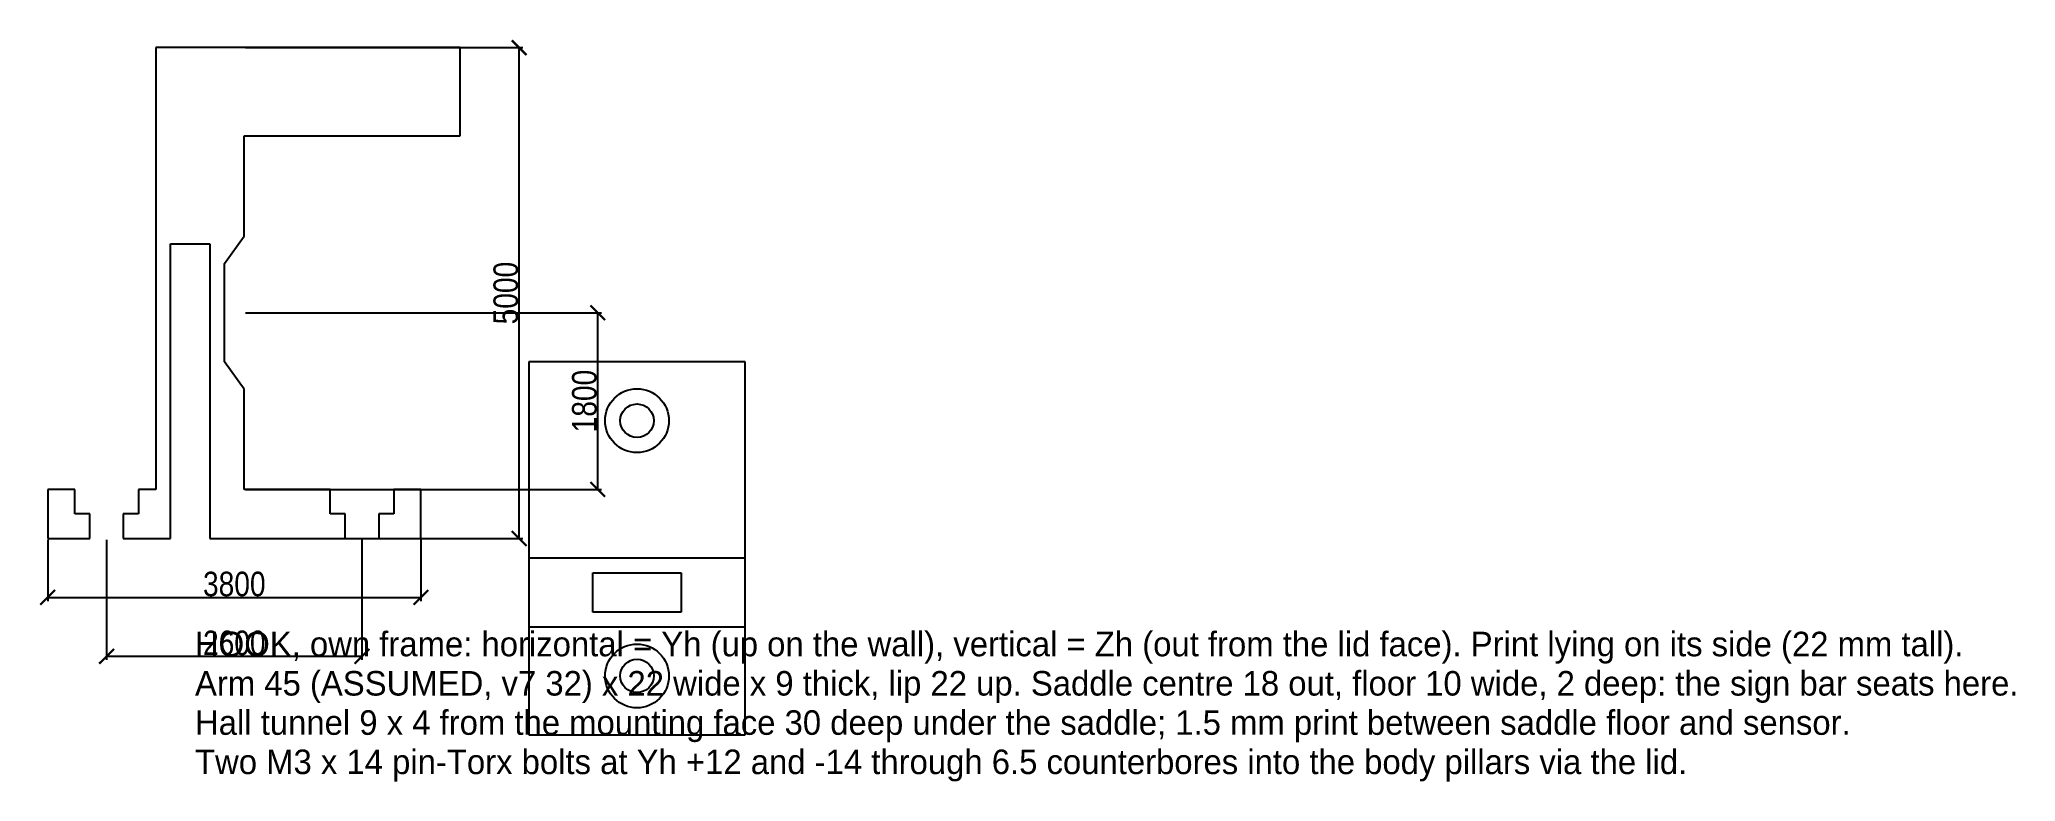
# Model space of a CAD drawing. Header units: millimetres. Extents: x -21 to 180, y -25 to 51.
import ezdxf

# ---------------------------------------------------------------- set-up
doc = ezdxf.new("R2010")
doc.units = ezdxf.units.MM
for name, color, linetype in [('DIM', 3, 'CONTINUOUS'), ('NOTES', 4, 'CONTINUOUS'), ('PROFILE_YZ_X0', 1, 'CONTINUOUS'), ('SEC_ARM_Z23', 5, 'CONTINUOUS'), ('SEC_FLANGE_Z2.5', 2, 'CONTINUOUS')]:
    doc.layers.add(name, color=color, linetype=linetype)
doc.styles.add('OpenSansCondensed-Light', font='OpenSansCondensed-Light.ttf')
doc.dimstyles.new('EZDXF', dxfattribs={"dimtxt": 0.25, "dimasz": 0.175, "dimexe": 0.375, "dimexo": 0.125, "dimgap": 0.1, "dimtad": 1, "dimlfac": 100, "dimzin": 12, "dimdsep": 46, "dimtxsty": 'OpenSansCondensed-Light', "dimblk": 'ARCHTICK', "dimcen": 2.5, "dimazin": 3, "dimtfac": 0.5, "dimtmove": 2, "dimatfit": 3})

# ---------------------------------------------------------------- blocks, each defined once
blk = doc.blocks.new('_ARCHTICK')
at = {"color": 0, "linetype": 'BYBLOCK', "const_width": 0.15}
blk.add_lwpolyline([(-0.5, -0.5), (0.5, 0.5)], dxfattribs=at)

msp = doc.modelspace()

# ---------------------------------------------------------------- linework, layer by layer
at = {"layer": 'PROFILE_YZ_X0'}
for p, q in [((22, 50), (-9, 50)), ((-9, 50), (-9, 5)), ((22, 41), (22, 50)), ((0, 30.8), (0, 41)), ((0, 41), (22, 41)), ((-2, 28), (0, 30.8)), ((-7.5, 0), (-7.5, 30)), ((-7.5, 30), (-3.5, 30)), ((-3.5, 30), (-3.5, 0)), ((-2, 18), (-2, 28)), ((0, 15.2), (-2, 18)), ((0, 5), (0, 15.2)), ((-20, 5), (-20, 0)), ((-17.25, 5), (-20, 5)), ((-17.25, 2.5), (-17.25, 5)), ((-9, 5), (-10.75, 5)), ((-10.75, 5), (-10.75, 2.5)), ((8.75, 5), (0, 5)), ((8.75, 2.5), (8.75, 5)), ((18, 5), (15.25, 5)), ((15.25, 5), (15.25, 2.5)), ((18, 0), (18, 5)), ((-15.7, 2.5), (-17.25, 2.5)), ((-15.7, 0), (-15.7, 2.5)), ((-12.3, 2.5), (-12.3, 0)), ((-10.75, 2.5), (-12.3, 2.5)), ((10.3, 2.5), (8.75, 2.5)), ((10.3, 0), (10.3, 2.5)), ((13.7, 2.5), (13.7, 0)), ((15.25, 2.5), (13.7, 2.5)), ((-20, 0), (-15.7, 0)), ((-12.3, 0), (-7.5, 0)), ((-3.5, 0), (10.3, 0)), ((13.7, 0), (18, 0))]:
    msp.add_line(p, q, dxfattribs=at)
at = {"layer": 'SEC_ARM_Z23'}
for p, q in [((51, -2, 23), (29, -2, 23)), ((29, -2, 23), (29, -9, 23)), ((51, -9, 23), (51, -2, 23)), ((35.5, -7.5, 23), (35.5, -3.5, 23)), ((35.5, -3.5, 23), (44.5, -3.5, 23)), ((44.5, -3.5, 23), (44.5, -7.5, 23)), ((44.5, -7.5, 23), (35.5, -7.5, 23)), ((29, -9, 23), (51, -9, 23))]:
    msp.add_line(p, q, dxfattribs=at)
at = {"layer": 'SEC_FLANGE_Z2.5'}
for p, q in [((29, 18, 2.5), (29, -20, 2.5)), ((51, 18, 2.5), (29, 18, 2.5)), ((51, -20, 2.5), (51, 18, 2.5)), ((35.5, -7.5, 2.5), (35.5, -3.5, 2.5)), ((35.5, -3.5, 2.5), (44.5, -3.5, 2.5)), ((44.5, -3.5, 2.5), (44.5, -7.5, 2.5)), ((44.5, -7.5, 2.5), (35.5, -7.5, 2.5)), ((29, -20, 2.5), (51, -20, 2.5))]:
    msp.add_line(p, q, dxfattribs=at)
for centre, radius in [((40, 12, 2.5), 3.25), ((40, 12, 2.5), 3.25), ((40, 12, 2.5), 1.7), ((40, -14, 2.5), 3.25), ((40, -14, 2.5), 3.25), ((40, -14, 2.5), 1.7)]:
    msp.add_circle(centre, radius, dxfattribs=at)

# ---------------------------------------------------------------- texts
at = {"layer": 'NOTES'}
for s, p in [('HOOK, own frame: horizontal = Yh (up on the wall), vertical = Zh (out from the lid face). Print lying on its side (22 mm tall).', (-5, -12)), ('Arm 45 (ASSUMED, v7 32) x 22 wide x 9 thick, lip 22 up. Saddle centre 18 out, floor 10 wide, 2 deep: the sign bar seats here.', (-5, -16)), ('Hall tunnel 9 x 4 from the mounting face 30 deep under the saddle; 1.5 mm print between saddle floor and sensor.', (-5, -20)), ('Two M3 x 14 pin-Torx bolts at Yh +12 and -14 through 6.5 counterbores into the body pillars via the lid.', (-5, -24))]:
    msp.add_text(s, height=2.5, dxfattribs=at).set_placement(p)

# ---------------------------------------------------------------- dimensions: what is measured, and where the dimension line sits
at = {"layer": 'DIM'}
for base, p1, p2 in [((28, 0), (0, 0), (0, 50)), ((36, 5), (0, 5), (0, 23))]:
    msp.add_linear_dim(base=base, p1=p1, p2=p2, angle=90, dimstyle='EZDXF', override={"dimtxt": 2.5, "dimasz": 1.5}, dxfattribs=at).render()
for base, p1, p2 in [((-20, -6), (-20, 0), (18, 0)), ((-14, -12), (-14, 0), (12, 0))]:
    msp.add_linear_dim(base=base, p1=p1, p2=p2, dimstyle='EZDXF', override={"dimtxt": 2.5, "dimasz": 1.5}, dxfattribs=at).render()

doc.saveas('drawing.dxf')
